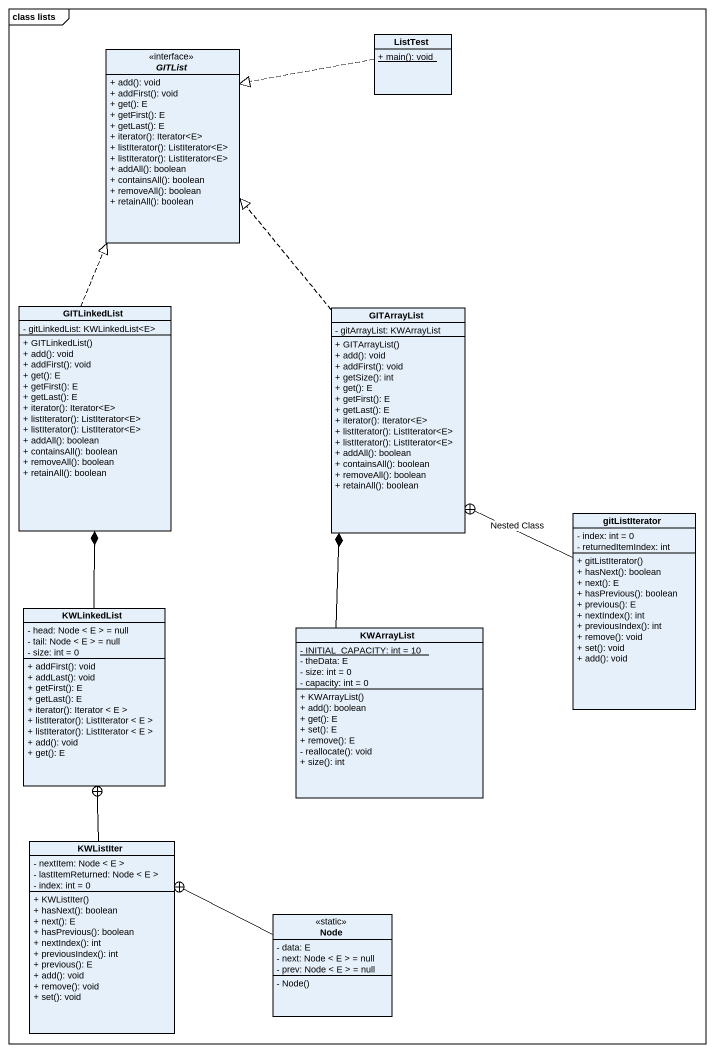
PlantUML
@startuml
mainframe class lists
hide circle
hide empty members
skinparam classAttributeIconSize 0
interface GITList <<interface>> {
  + add(): void
  + addFirst(): void
  + get(): E
  + getFirst(): E
  + getLast(): E
  + iterator(): Iterator<E>
  + listIterator(): ListIterator<E>
  + listIterator(): ListIterator<E>
  + addAll(): boolean
  + containsAll(): boolean
  + removeAll(): boolean
  + retainAll(): boolean
}
class ListTest {
  {static} + main(): void
}
class GITLinkedList {
  - gitLinkedList: KWLinkedList<E>
  + GITLinkedList()
  + add(): void
  + addFirst(): void
  + get(): E
  + getFirst(): E
  + getLast(): E
  + iterator(): Iterator<E>
  + listIterator(): ListIterator<E>
  + listIterator(): ListIterator<E>
  + addAll(): boolean
  + containsAll(): boolean
  + removeAll(): boolean
  + retainAll(): boolean
}
class GITArrayList {
  - gitArrayList: KWArrayList
  + GITArrayList()
  + add(): void
  + addFirst(): void
  + getSize(): int
  + get(): E
  + getFirst(): E
  + getLast(): E
  + iterator(): Iterator<E>
  + listIterator(): ListIterator<E>
  + listIterator(): ListIterator<E>
  + addAll(): boolean
  + containsAll(): boolean
  + removeAll(): boolean
  + retainAll(): boolean
}
class gitListIterator {
  - index: int = 0
  - returnedItemIndex: int
  + gitListIterator()
  + hasNext(): boolean
  + next(): E
  + hasPrevious(): boolean
  + previous(): E
  + nextIndex(): int
  + previousIndex(): int
  + remove(): void
  + set(): void
  + add(): void
}
class KWLinkedList {
  - head: Node < E > = null
  - tail: Node < E > = null
  - size: int = 0
  + addFirst(): void
  + addLast(): void
  + getFirst(): E
  + getLast(): E
  + iterator(): Iterator < E >
  + listIterator(): ListIterator < E >
  + listIterator(): ListIterator < E >
  + add(): void
  + get(): E
}
class KWArrayList {
  {static} - INITIAL_CAPACITY: int = 10
  - theData: E
  - size: int = 0
  - capacity: int = 0
  + KWArrayList()
  + add(): boolean
  + get(): E
  + set(): E
  + remove(): E
  - reallocate(): void
  + size(): int
}
class KWListIter {
  - nextItem: Node < E >
  - lastItemReturned: Node < E >
  - index: int = 0
  + KWListIter()
  + hasNext(): boolean
  + next(): E
  + hasPrevious(): boolean
  + nextIndex(): int
  + previousIndex(): int
  + previous(): E
  + add(): void
  + remove(): void
  + set(): void
}
class "Node" as Node_ <<static>> {
  - data: E
  - next: Node < E > = null
  - prev: Node < E > = null
  - Node()
}
ListTest .left.|> GITList
GITLinkedList .up.|> GITList
GITArrayList .up.|> GITList
gitListIterator -up-+ GITArrayList : Nested Class
KWLinkedList -up-* GITLinkedList
KWArrayList -up-* GITArrayList
KWListIter -up-+ KWLinkedList
Node_ -left-+ KWListIter
@enduml
